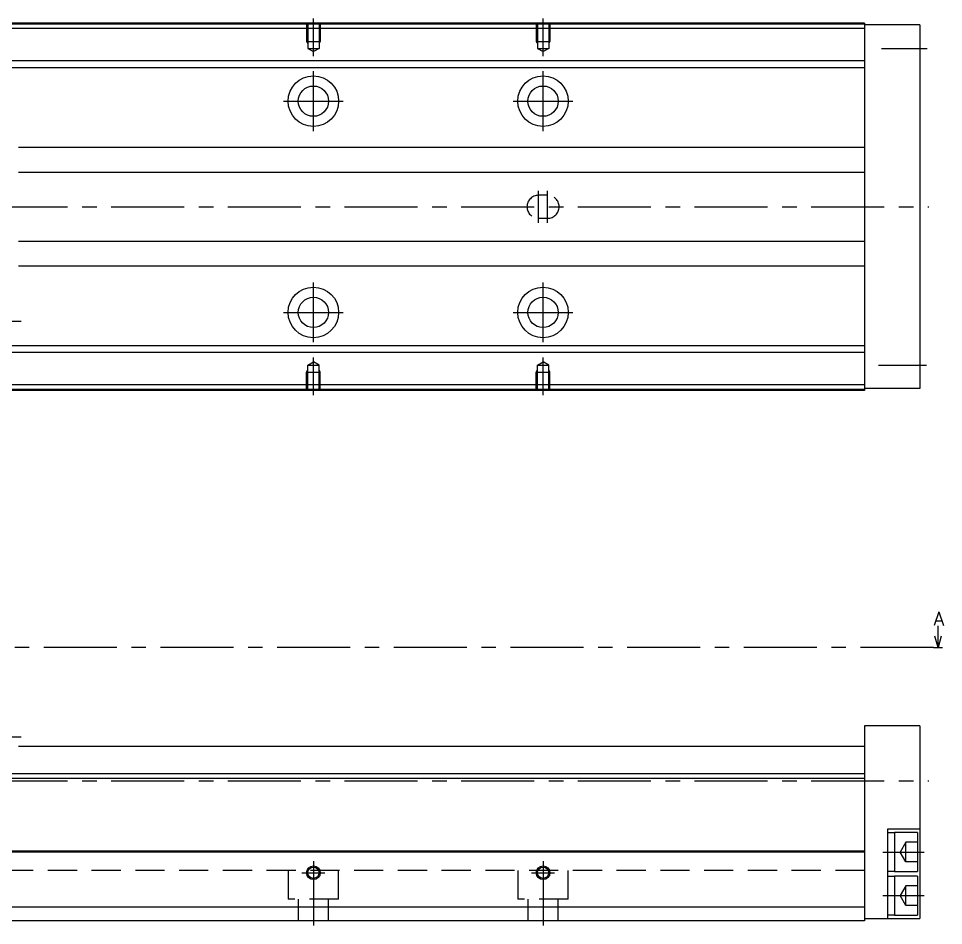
# Model space of a CAD drawing. Extents: x -2 to 886, y -8 to 353.
# Drawn here: x 684.5 to 885.9, y 9 to 206.5 of the extents above; entities that cross this region are included whole.
import ezdxf

# ---------------------------------------------------------------- set-up
doc = ezdxf.new("R2010")
doc.units = 0
doc.header["$LTSCALE"] = 0.5
doc.linetypes.add('CENTER', pattern=[50.8, 31.75, -6.35, 6.35, -6.35])
doc.linetypes.add('DASHED', pattern=[19.05, 12.7, -6.35])
for name, color, linetype in [('MSM_CENTER', 1, 'CENTER'), ('MSM_CONTINUOUS', 7, 'CONTINUOUS'), ('MSM_DASHED', 4, 'DASHED'), ('MSM_NARROW', 5, 'CONTINUOUS'), ('MSM_PART_NUMBER', 7, 'CONTINUOUS')]:
    doc.layers.add(name, color=color, linetype=linetype)
doc.styles.get("Standard").update_dxf_attribs({"font": 'txt.shx', "height": 3, "bigfont": 'bigfont.shx'})

msp = doc.modelspace()

# ---------------------------------------------------------------- linework, layer by layer
at = {"layer": 'MSM_CENTER'}
for p, q in [((748.67, 198.29), (748.67, 206.5)), ((798.67, 198.29), (798.67, 206.5)), ((872.34, 200), (882.29, 200)), ((748.67, 182), (748.67, 195)), ((798.67, 182), (798.67, 195)), ((742.17, 188.5), (755.17, 188.5)), ((792.17, 188.5), (805.17, 188.5)), ((797.67, 162), (797.67, 169)), ((799.67, 162), (799.67, 169)), ((323.67, 165.5), (882.67, 165.5)), ((748.67, 136), (748.67, 149)), ((798.67, 136), (798.67, 149)), ((742.17, 142.5), (755.17, 142.5)), ((792.17, 142.5), (805.17, 142.5)), ((685.07, 140.5), (673.47, 140.5)), ((748.67, 124.5), (748.67, 132.71)), ((798.67, 124.5), (798.67, 132.71)), ((871.67, 131), (882.17, 131)), ((883.67, 69.5), (320.67, 69.5)), ((685.07, 50), (673.47, 50)), ((323.67, 40.5), (882.67, 40.5)), ((872.67, 25), (881.67, 25)), ((748.67, 23), (748.67, 9)), ((798.67, 23), (798.67, 9)), ((746.17, 20.5), (751.17, 20.5)), ((796.17, 20.5), (801.17, 20.5)), ((872.67, 15.5), (881.67, 15.5))]:
    msp.add_line(p, q, dxfattribs=at)
at = {"layer": 'MSM_CONTINUOUS'}
for p, q in [((868.67, 205.5), (378.67, 205.5)), ((868.67, 205.5), (868.67, 125.5)), ((868.67, 205.3), (378.67, 205.3)), ((868.67, 204.3), (378.67, 204.3)), ((880.67, 205.1), (868.67, 205.1)), ((880.67, 205.1), (880.67, 125.9)), ((868.67, 197.25), (676.47, 197.25)), ((868.67, 195.75), (676.47, 195.75)), ((868.67, 178.43), (684.47, 178.43)), ((868.67, 173), (684.47, 173)), ((684.47, 158), (868.67, 158)), ((868.67, 152.57), (684.47, 152.57)), ((868.67, 135.25), (676.47, 135.25)), ((868.67, 133.75), (676.47, 133.75)), ((868.67, 126.7), (378.67, 126.7)), ((868.67, 125.7), (378.67, 125.7)), ((868.67, 125.5), (378.67, 125.5)), ((880.67, 125.9), (868.67, 125.9)), ((884.67, 69.5), (884.67, 74.23)), ((884.67, 69.5), (884, 72)), ((885.34, 72), (884.67, 69.5)), ((883.67, 69.5), (885.67, 69.5)), ((880.67, 52.5), (868.67, 52.5)), ((868.67, 52.5), (868.67, 10)), ((880.67, 52.5), (880.67, 10.5)), ((868.67, 48), (684.47, 48)), ((868.67, 42), (378.67, 42)), ((868.67, 41), (378.67, 41)), ((880.67, 30), (873.67, 30)), ((873.67, 30), (873.67, 10.5)), ((875.17, 29.15), (873.67, 29.15)), ((880.17, 29.25), (875.17, 29.25)), ((875.17, 29.25), (875.17, 20.75)), ((880.17, 29.25), (880.17, 20.75)), ((868.67, 25.2), (378.67, 25.2)), ((868.67, 25), (378.67, 25)), ((873.67, 20.85), (875.17, 20.85)), ((875.17, 20.75), (880.17, 20.75)), ((875.17, 19.65), (873.67, 19.65)), ((880.17, 19.75), (875.17, 19.75)), ((875.17, 19.75), (875.17, 11.25)), ((880.17, 19.75), (880.17, 11.25)), ((868.67, 13), (378.67, 13)), ((868.67, 10.5), (880.67, 10.5)), ((873.67, 11.35), (875.17, 11.35)), ((875.17, 11.25), (880.17, 11.25)), ((868.67, 10), (378.67, 10))]:
    msp.add_line(p, q, dxfattribs=at)
for centre, radius in [((748.67, 188.5), 5.5), ((798.67, 188.5), 5.5), ((748.67, 188.5), 3.3), ((798.67, 188.5), 3.3), ((748.67, 142.5), 5.5), ((798.67, 142.5), 5.5), ((748.67, 142.5), 3.3), ((798.67, 142.5), 3.3), ((748.67, 20.5), 1.23), ((798.67, 20.5), 1.23)]:
    msp.add_circle(centre, radius, dxfattribs=at)
at = {"layer": 'MSM_DASHED'}
for p, q in [((747.17, 205.5), (747.17, 201.5)), ((747.44, 205.5), (747.44, 200)), ((749.9, 205.5), (749.9, 200)), ((750.17, 205.5), (750.17, 201.5)), ((797.17, 205.5), (797.17, 201.5)), ((797.44, 205.5), (797.44, 200)), ((799.9, 205.5), (799.9, 200)), ((800.17, 205.5), (800.17, 201.5)), ((747.17, 201.5), (750.17, 201.5)), ((747.17, 201.5), (747.44, 201.03)), ((750.17, 201.5), (749.9, 201.03)), ((797.17, 201.5), (800.17, 201.5)), ((797.17, 201.5), (797.44, 201.03)), ((800.17, 201.5), (799.9, 201.03)), ((747.44, 200), (749.9, 200)), ((747.44, 200), (748.67, 199.29)), ((749.9, 200), (748.67, 199.29)), ((797.44, 200), (799.9, 200)), ((797.44, 200), (798.67, 199.29)), ((799.9, 200), (798.67, 199.29)), ((799.67, 168), (797.67, 168)), ((797.67, 163), (799.67, 163)), ((747.44, 131), (748.67, 131.71)), ((747.44, 131), (749.9, 131)), ((747.44, 125.5), (747.44, 131)), ((749.9, 131), (748.67, 131.71)), ((749.9, 125.5), (749.9, 131)), ((797.44, 131), (798.67, 131.71)), ((797.44, 131), (799.9, 131)), ((797.44, 125.5), (797.44, 131)), ((799.9, 131), (798.67, 131.71)), ((799.9, 125.5), (799.9, 131)), ((747.17, 129.5), (747.44, 129.97)), ((747.17, 129.5), (750.17, 129.5)), ((747.17, 125.5), (747.17, 129.5)), ((750.17, 129.5), (749.9, 129.97)), ((750.17, 125.5), (750.17, 129.5)), ((797.17, 129.5), (797.44, 129.97)), ((797.17, 129.5), (800.17, 129.5)), ((797.17, 125.5), (797.17, 129.5)), ((800.17, 129.5), (799.9, 129.97)), ((800.17, 125.5), (800.17, 129.5)), ((877.67, 27.12), (876.44, 25)), ((877.67, 22.88), (877.67, 27.12)), ((880.17, 27.12), (877.67, 27.12)), ((868.67, 25.2), (378.67, 25.2)), ((868.67, 25), (378.67, 25)), ((877.67, 22.88), (876.44, 25)), ((877.67, 25), (880.17, 25)), ((880.17, 22.88), (877.67, 22.88)), ((868.67, 21), (378.67, 21)), ((743.17, 21), (743.17, 14.7)), ((754.17, 14.7), (754.17, 21)), ((793.17, 21), (793.17, 14.7)), ((804.17, 14.7), (804.17, 21)), ((877.67, 17.62), (876.44, 15.5)), ((877.67, 13.38), (877.67, 17.62)), ((880.17, 17.62), (877.67, 17.62)), ((754.17, 14.7), (743.17, 14.7)), ((745.37, 14.7), (745.37, 10)), ((751.97, 10), (751.97, 14.7)), ((804.17, 14.7), (793.17, 14.7)), ((795.37, 14.7), (795.37, 10)), ((801.97, 10), (801.97, 14.7)), ((877.67, 13.38), (876.44, 15.5)), ((877.67, 15.5), (880.17, 15.5)), ((880.17, 13.38), (877.67, 13.38))]:
    msp.add_line(p, q, dxfattribs=at)
for centre, start, end in [((797.67, 165.5), 90, 270), ((799.67, 165.5), 270, 90)]:
    msp.add_arc(centre, 2.5, start, end, dxfattribs=at)
at = {"layer": 'MSM_NARROW'}
for centre in [(748.67, 20.5), (798.67, 20.5)]:
    msp.add_circle(centre, 1.5, dxfattribs=at)

# ---------------------------------------------------------------- texts
at = {"layer": 'MSM_PART_NUMBER'}
msp.add_text('A', height=3, dxfattribs=at).set_placement((883.67, 74.31))

doc.saveas('drawing.dxf')
